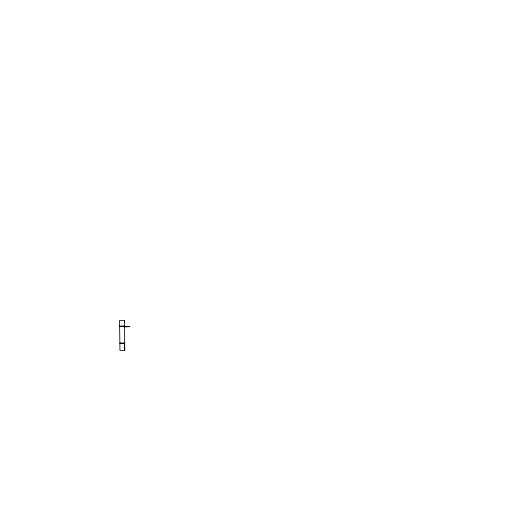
<?xml version="1.0" encoding="UTF-8"?>
<svg xmlns="http://www.w3.org/2000/svg" width="509" height="509" viewBox="0 0 509 509"><rect width="100%" height="100%" fill="white"/><g stroke="black" fill="none" stroke-linecap="round" stroke-linejoin="round"><path stroke-width="0.76" d="M124.565 326.6L124.616 321.93M119.545 326.116L124.565 326.116L124.718 350.478L119.959 350.478L119.545 320.396L124.616 320.396L124.616 322.42M119.545 326.6L129.954 326.632L124.209 326.867M119.959 342.971L124.565 342.971L124.718 350.478M119.959 343.441L124.565 343.441M123.738 326.116L123.738 326.6M121.816 326.116L121.816 326.6"/></g></svg>
